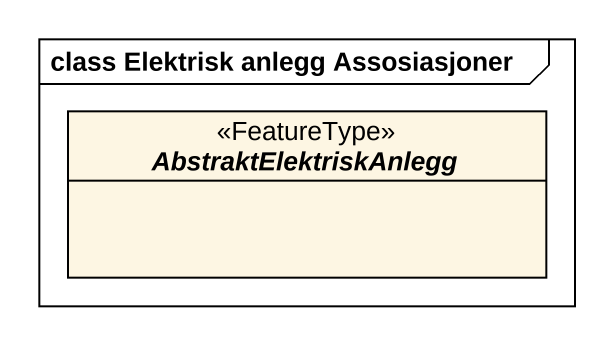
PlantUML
@startuml
mainframe class Elektrisk anlegg Assosiasjoner
hide circle
hide empty members
abstract class AbstraktElektriskAnlegg <<FeatureType>>
@enduml
